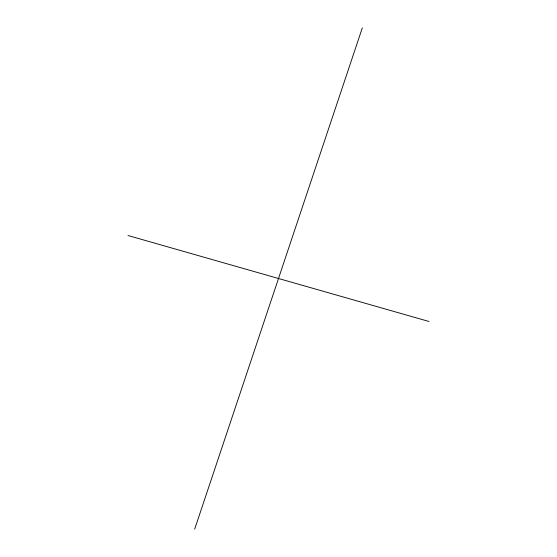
<?xml version="1.0" encoding="UTF-8"?>
<svg xmlns="http://www.w3.org/2000/svg" width="557" height="557" viewBox="0 0 557 557"><rect width="100%" height="100%" fill="white"/><g stroke="black" fill="none" stroke-linecap="round" stroke-linejoin="round"><path stroke-width="0.84" d="M194.672 529.15L362.329 27.85M127.992 235.514L429.008 321.486"/></g></svg>
